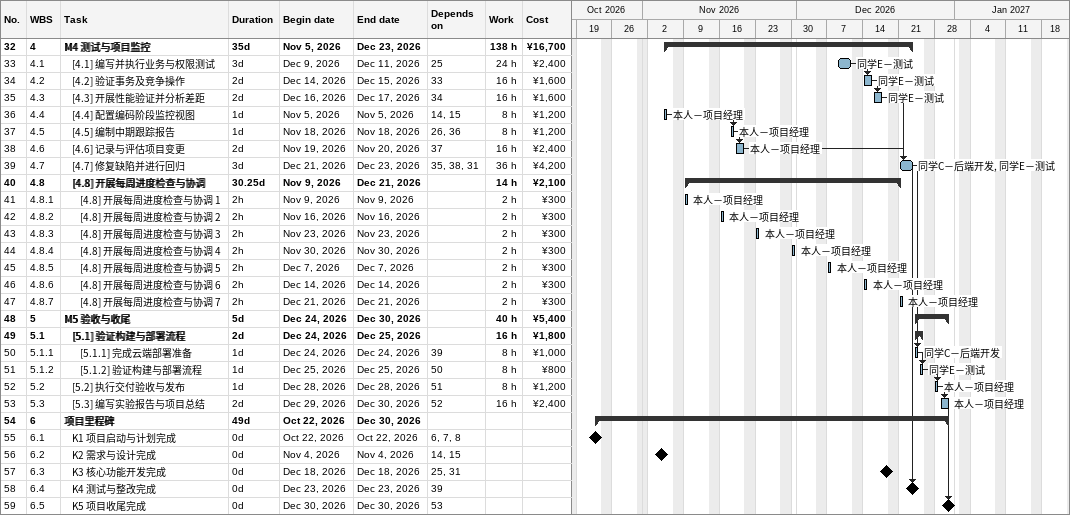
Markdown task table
| ID | WBS | Task | Duration | Start | Finish | Predecessors | Resources | Work (h) | Cost (¥) |
|---|---|---|---|---|---|---|---|---|---|
| 32 | 4 | **M4 测试与项目监控** | 35d | 2026-11-05 | 2026-12-23 |  |  | 138 | 16700 |
| 33 | 4.1 | [4.1] 编写并执行业务与权限测试 | 3d | 2026-12-09 | 2026-12-11 | 25 | 同学E－测试 | 24 | 2400 |
| 34 | 4.2 | [4.2] 验证事务及竞争操作 | 2d | 2026-12-14 | 2026-12-15 | 33 | 同学E－测试 | 16 | 1600 |
| 35 | 4.3 | [4.3] 开展性能验证并分析差距 | 2d | 2026-12-16 | 2026-12-17 | 34 | 同学E－测试 | 16 | 1600 |
| 36 | 4.4 | [4.4] 配置编码阶段监控视图 | 1d | 2026-11-05 | 2026-11-05 | 14, 15 | 本人－项目经理 | 8 | 1200 |
| 37 | 4.5 | [4.5] 编制中期跟踪报告 | 1d | 2026-11-18 | 2026-11-18 | 26, 36 | 本人－项目经理 | 8 | 1200 |
| 38 | 4.6 | [4.6] 记录与评估项目变更 | 2d | 2026-11-19 | 2026-11-20 | 37 | 本人－项目经理 | 16 | 2400 |
| 39 | 4.7 | [4.7] 修复缺陷并进行回归 | 3d | 2026-12-21 | 2026-12-23 | 35, 38, 31 | 同学C－后端开发, 同学E－测试 | 36 | 4200 |
| 40 | 4.8 | **[4.8] 开展每周进度检查与协调** | 30.25d | 2026-11-09 | 2026-12-21 |  |  | 14 | 2100 |
| 41 | 4.8.1 | [4.8] 开展每周进度检查与协调 1 | 2h | 2026-11-09 | 2026-11-09 |  | 本人－项目经理 | 2 | 300 |
| 42 | 4.8.2 | [4.8] 开展每周进度检查与协调 2 | 2h | 2026-11-16 | 2026-11-16 |  | 本人－项目经理 | 2 | 300 |
| 43 | 4.8.3 | [4.8] 开展每周进度检查与协调 3 | 2h | 2026-11-23 | 2026-11-23 |  | 本人－项目经理 | 2 | 300 |
| 44 | 4.8.4 | [4.8] 开展每周进度检查与协调 4 | 2h | 2026-11-30 | 2026-11-30 |  | 本人－项目经理 | 2 | 300 |
| 45 | 4.8.5 | [4.8] 开展每周进度检查与协调 5 | 2h | 2026-12-07 | 2026-12-07 |  | 本人－项目经理 | 2 | 300 |
| 46 | 4.8.6 | [4.8] 开展每周进度检查与协调 6 | 2h | 2026-12-14 | 2026-12-14 |  | 本人－项目经理 | 2 | 300 |
| 47 | 4.8.7 | [4.8] 开展每周进度检查与协调 7 | 2h | 2026-12-21 | 2026-12-21 |  | 本人－项目经理 | 2 | 300 |
| 48 | 5 | **M5 验收与收尾** | 5d | 2026-12-24 | 2026-12-30 |  |  | 40 | 5400 |
| 49 | 5.1 | **[5.1] 验证构建与部署流程** | 2d | 2026-12-24 | 2026-12-25 |  |  | 16 | 1800 |
| 50 | 5.1.1 | [5.1.1] 完成云端部署准备 | 1d | 2026-12-24 | 2026-12-24 | 39 | 同学C－后端开发 | 8 | 1000 |
| 51 | 5.1.2 | [5.1.2] 验证构建与部署流程 | 1d | 2026-12-25 | 2026-12-25 | 50 | 同学E－测试 | 8 | 800 |
| 52 | 5.2 | [5.2] 执行交付验收与发布 | 1d | 2026-12-28 | 2026-12-28 | 51 | 本人－项目经理 | 8 | 1200 |
| 53 | 5.3 | [5.3] 编写实验报告与项目总结 | 2d | 2026-12-29 | 2026-12-30 | 52 | 本人－项目经理 | 16 | 2400 |
| 54 | 6 | **项目里程碑** | 49d | 2026-10-22 | 2026-12-30 |  |  |  |  |
| 55 | 6.1 | K1 项目启动与计划完成 | 0d | 2026-10-22 | 2026-10-22 | 6, 7, 8 |  |  |  |
| 56 | 6.2 | K2 需求与设计完成 | 0d | 2026-11-04 | 2026-11-04 | 14, 15 |  |  |  |
| 57 | 6.3 | K3 核心功能开发完成 | 0d | 2026-12-18 | 2026-12-18 | 25, 31 |  |  |  |
| 58 | 6.4 | K4 测试与整改完成 | 0d | 2026-12-23 | 2026-12-23 | 39 |  |  |  |
| 59 | 6.5 | K5 项目收尾完成 | 0d | 2026-12-30 | 2026-12-30 | 53 |  |  |  |
